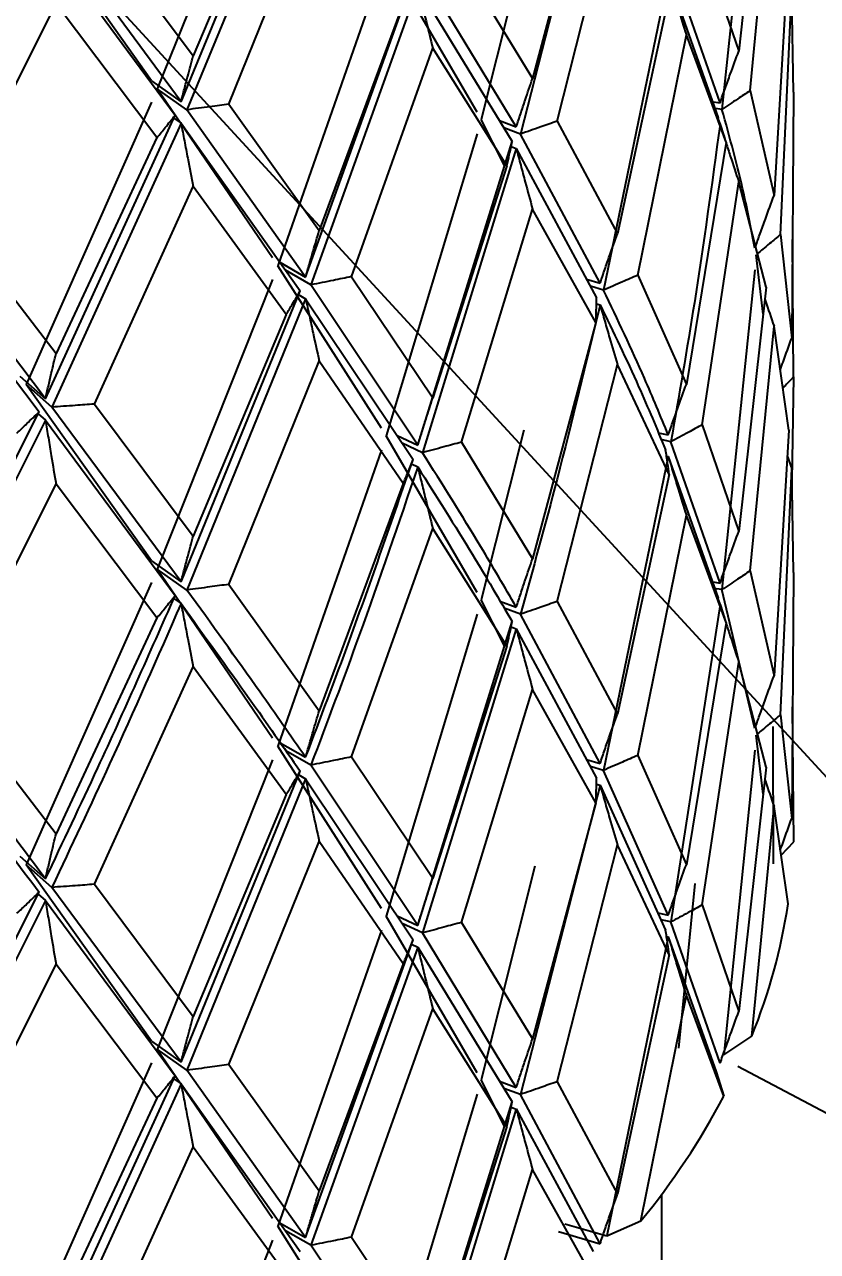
# Model space of a CAD drawing. Extents: x -0.6 to 13.4, y -11.2 to 0.
# Drawn here: x 10.1264 to 10.1863, y -5.9804 to -5.8877 of the extents above; entities that cross this region are included whole.
import ezdxf
from ezdxf import colors
from ezdxf.entities.mleader import LeaderData, LeaderLine
from ezdxf.math import Vec2, Vec3

# ---------------------------------------------------------------- set-up
doc = ezdxf.new("R2010")
doc.units = 0
doc.header["$LTSCALE"] = 0.5
doc.header["$MEASUREMENT"] = 0
doc.layers.add('FAB DWG', color=221, linetype='CONTINUOUS')
doc.layers.add('Mounting', color=4, linetype='CONTINUOUS')
doc.styles.get("Standard").update_dxf_attribs({"font": 'arial.ttf'})

msp = doc.modelspace()

# ---------------------------------------------------------------- linework, layer by layer
at = {"layer": 'Mounting', "linetype": 'Continuous', "lineweight": 25, "transparency": 16777216}
for p, q in [((10.18158463392781, -5.869959140877867), (10.17909688673885, -5.894121331060759)), ((10.18243447530911, -5.871259355268492), (10.18036354309417, -5.889721609478883)), ((10.16988253738697, -5.872600616720504), (10.16385751200022, -5.895984404269399)), ((10.16955749561849, -5.873948539035965), (10.1647748100681, -5.891784276805836)), ((10.14372765956705, -5.87437076775835), (10.13641231150031, -5.892569881033339)), ((10.18121870585284, -5.892705402414848), (10.18302946664741, -5.874211191504884)), ((10.14618680817838, -5.875838126242741), (10.13865128600614, -5.894150506439743)), ((10.13820883603177, -5.893541636472335), (10.14536303213345, -5.876293670056597)), ((10.14181012611469, -5.893724515105362), (10.14865823498091, -5.876853953938422)), ((10.16663367175879, -5.895016115228799), (10.17118599818404, -5.877103638719731)), ((10.14423383551306, -5.878048726247769), (10.13912945092399, -5.890077644741012)), ((10.16495084622657, -5.878736417511547), (10.16088196941456, -5.894880672342225)), ((10.13598287016589, -5.891954973322598), (10.12858059067791, -5.881518428587682)), ((10.16058144011629, -5.89433250076398), (10.1536998556836, -5.882498024115861)), ((10.17760539564303, -5.8816608756335), (10.18036353048294, -5.889721567725417)), ((10.18413749051717, -5.882069545185345), (10.1830294782707, -5.900628074270628)), ((10.13820873110355, -5.893541685511906), (10.13058373148799, -5.883200967748962)), ((10.13379297772964, -5.882928393630806), (10.13912947706542, -5.890077675429296)), ((10.15939556831191, -5.882979758574592), (10.16477481551652, -5.891784286117442)), ((10.17895055137605, -5.893622887450832), (10.17523876709031, -5.882941210095552)), ((10.12964040104391, -5.883571304053973), (10.13776461266362, -5.894564904717399)), ((10.15335221366483, -5.883563710190614), (10.14551336976389, -5.905940278988766)), ((10.14762384143397, -5.906793678006409), (10.15574117621867, -5.884287128192966)), ((10.16354794652426, -5.895444330178137), (10.15645905882511, -5.883775482524086)), ((10.17503556634996, -5.884065407881323), (10.17014030783947, -5.907779741956944)), ((10.17503556634996, -5.884065407881323), (10.17880159541325, -5.894757369433094)), ((10.1561011803384, -5.884848462320193), (10.14802626368186, -5.907376941690686)), ((10.15610118033854, -5.884848462320093), (10.16323612931704, -5.896536643002875)), ((10.18352627397078, -5.903570983146309), (10.18436977081204, -5.884996410190595)), ((10.18450275725696, -5.892817317086241), (10.18436976990638, -5.884996396067521)), ((10.12073827112795, -5.902124348547105), (10.12875593601738, -5.886155551219517)), ((10.13638632846971, -5.896259496304566), (10.1287559358403, -5.886155550973143)), ((10.15500343532861, -5.886110077815133), (10.14865824944165, -5.90327079440975)), ((10.17510427215352, -5.885421341715102), (10.17118590956811, -5.903520282884216)), ((10.172725870826, -5.906649365010267), (10.17640123468759, -5.888487944637447)), ((10.17941234598329, -5.896596140008214), (10.17640122359579, -5.888487917617724)), ((10.15109059369225, -5.906762939118067), (10.15723809638743, -5.889499518564421)), ((10.16283251115907, -5.898394258619788), (10.15723812715176, -5.889499565761909)), ((10.13598137651775, -5.891954123325931), (10.13820878316103, -5.893541629254543)), ((10.1386512525505, -5.894150475498094), (10.13641079454128, -5.892568966712716)), ((10.14512269331904, -5.905350178591021), (10.13641242109919, -5.892569893621797)), ((10.18121869931451, -5.892705379130561), (10.18302947924992, -5.900628079523543)), ((10.13598268767215, -5.893588423788074), (10.12649648079942, -5.914914048009805)), ((10.1782690400189, -5.893517494298521), (10.17895052375047, -5.893622882768071)), ((10.1845027576128, -5.892817305372574), (10.18436977695798, -5.911413329327488)), ((10.12795920913354, -5.915984198782695), (10.13776467960143, -5.894564853573755)), ((10.1476238412299, -5.906793678124188), (10.13865119079085, -5.894150531080442)), ((10.14181015988397, -5.893724561323182), (10.14865825651536, -5.903270804480968)), ((10.17909692909008, -5.894121332894144), (10.17845723968308, -5.894024270355601)), ((10.13820879584796, -5.895174965967129), (10.12843690052726, -5.916620850515898)), ((10.13766335395302, -5.894786192167246), (10.13820877426416, -5.895174921386044)), ((10.13820879584813, -5.895174965967058), (10.14721952035143, -5.907842549723441)), ((10.16266579516287, -5.898372599831546), (10.16088195271182, -5.894880673281023)), ((10.16227901000072, -5.894968729407722), (10.16354799691273, -5.895444348897641)), ((10.1666336618312, -5.895016097514528), (10.17118588744698, -5.903520239023877)), ((10.1789125567572, -5.895250328821518), (10.17895056770433, -5.895256207047552)), ((10.17895053826079, -5.895256219314561), (10.17917696356557, -5.895962312237643)), ((10.13638632432135, -5.896259439947684), (10.12875595316866, -5.912572393608443)), ((10.16058147040847, -5.89596570857357), (10.15369982120971, -5.918787843478825)), ((10.16385751222205, -5.895984404323684), (10.16261844352321, -5.895524775477938)), ((10.16988253344415, -5.907256784885917), (10.1638575484498, -5.895984471174032)), ((10.15610117729514, -5.919504629686159), (10.16323608910059, -5.896536778042574)), ((10.16354794780425, -5.897077562220645), (10.15645912425923, -5.920064937039172)), ((10.16315337028652, -5.896929673468094), (10.16354794765695, -5.897077562060943)), ((10.16354794780425, -5.897077562220645), (10.16962234187442, -5.908366447813606)), ((10.17941235523134, -5.896596167281487), (10.17640126131478, -5.914904829723469)), ((10.16283251525677, -5.898394265348969), (10.15723797354828, -5.91591614990196)), ((10.13165547486372, -5.916387971458221), (10.1391294784621, -5.899950836977197)), ((10.14615553404003, -5.909611139860573), (10.13912951645288, -5.899950888345401)), ((10.17760541983668, -5.917950919169172), (10.18036355946231, -5.89959482293601)), ((10.18243449397436, -5.907549420566923), (10.18036355498359, -5.899594808486313)), ((10.15939542960885, -5.9192695188557), (10.16477476550037, -5.901657360226508)), ((10.16955736681889, -5.910238325351841), (10.16477474864334, -5.901657331511416)), ((10.12795920889148, -5.915984198873417), (10.11749494359229, -5.902162000671652)), ((10.12073831018395, -5.902124399182526), (10.1287559615585, -5.912572404617677)), ((10.11698736697525, -5.903128809899826), (10.1274800551043, -5.916979478542672)), ((10.18352627642737, -5.903570998755939), (10.18436977914764, -5.911413363966716)), ((10.18450276033764, -5.914337145144643), (10.18442854021869, -5.903959112474013)), ((10.14567222836084, -5.905667313883171), (10.1476238837496, -5.906793702479547)), ((10.18220597375337, -5.909586669529205), (10.18167251886999, -5.905107366913811)), ((10.15335225700056, -5.91822005576195), (10.14551334802307, -5.905940277595562)), ((10.1480262638599, -5.907376941769229), (10.14610833015013, -5.906280400648839)), ((10.18158461842333, -5.906249373163092), (10.17909690491841, -5.930411669485196)), ((10.14512273264749, -5.906983390623807), (10.13641237844168, -5.928859708305936)), ((10.1561011768094, -5.919504630032364), (10.14802631186176, -5.907377013728976)), ((10.15109058059581, -5.906762920007139), (10.15723794288404, -5.915916102839631)), ((10.16886409446515, -5.906957291911723), (10.16988250804435, -5.907256776986586)), ((10.17014034576776, -5.907779748660118), (10.169152087629, -5.907492509390323)), ((10.17272585871009, -5.906649340594399), (10.17640126355803, -5.914904835171868)), ((10.18243449122352, -5.907549408707965), (10.18036358985616, -5.926011744289411)), ((10.13820879348685, -5.929831133005266), (10.14721946899557, -5.907842679208329)), ((10.14762384234487, -5.908426910311974), (10.13865126937016, -5.930439994331437)), ((10.147103194249, -5.90812642063149), (10.14762384222068, -5.908426910135816)), ((10.14762384234487, -5.908426910311974), (10.15574112125283, -5.920576668518905)), ((10.16960989197226, -5.908809926210111), (10.16988254858906, -5.908890106391794)), ((10.14615553928169, -5.909611147156284), (10.13912932676836, -5.926367451661463)), ((10.16955738230138, -5.910238354125269), (10.16477480596772, -5.928074249382519)), ((10.18121873774247, -5.928995500548211), (10.18302948922992, -5.910501293468926)), ((10.18413750196882, -5.918359644285417), (10.18302949572251, -5.91050132807824)), ((10.14180998644915, -5.930014302669875), (10.14865819157923, -5.913143871616981)), ((10.1550032602935, -5.922399845700255), (10.14865816969369, -5.91314384055174)), ((10.16663369980584, -5.931306144821349), (10.17118593827918, -5.91339349907588)), ((10.17510431108273, -5.921711410507243), (10.17118593042311, -5.91339348387794)), ((10.12603016593106, -5.914269808634415), (10.12795924168412, -5.915984227797253)), ((10.12843690065375, -5.916620850612915), (10.12649389205279, -5.914911738166339)), ((10.13598274118731, -5.928244775234418), (10.12649645497071, -5.914914043731031)), ((10.18450276086679, -5.914337163611478), (10.18436977943618, -5.922157805352242)), ((10.13820879288701, -5.929831133285617), (10.1284369583318, -5.916620928983249)), ((10.13165545917082, -5.916387950600935), (10.1391292889012, -5.92636740044199)), ((10.1169873653993, -5.937784976699206), (10.12747999485352, -5.916979601257452)), ((10.12795920979271, -5.917617431183501), (10.11749503188248, -5.938451474045024)), ((10.12740618913388, -5.917125947386765), (10.12795920969705, -5.917617430994)), ((10.12795920979271, -5.917617431183501), (10.13776460949917, -5.930854386313015)), ((10.1641102694558, -5.918361567650436), (10.16088194999666, -5.931170729111443)), ((10.17427933477718, -5.91855477627216), (10.17503551140811, -5.918722303627248)), ((10.17760542618967, -5.917950935313186), (10.18036360068488, -5.926011779718351)), ((10.18413749936178, -5.918359617176151), (10.18302946266786, -5.936917970128292)), ((10.16058146841183, -5.930622538601725), (10.15369975344687, -5.91878784308868)), ((10.15453624613684, -5.918773238885052), (10.15610115474546, -5.919504619253871)), ((10.15645915610691, -5.920064947974993), (10.15492471637319, -5.919354692287826)), ((10.15939541244489, -5.919269492663702), (10.16477480937696, -5.928074255173797)), ((10.17523873393247, -5.919231331173663), (10.17449887789631, -5.919069724463512)), ((10.17895056006492, -5.929913267805716), (10.17523871343511, -5.919231288037579)), ((10.1533523674737, -5.919853226528502), (10.14551334448896, -5.942230333046908)), ((10.17503555169485, -5.920355638337043), (10.17014032320053, -5.944070082415976)), ((10.17490372333435, -5.92032643120659), (10.17503555224341, -5.920355637277041)), ((10.17503555169485, -5.920355638337043), (10.17880161698002, -5.931047700561734)), ((10.18402132968755, -5.920305326942511), (10.18436977214706, -5.921286453645337)), ((10.15562252346831, -5.920914242193476), (10.15610119010901, -5.92113795326371)), ((10.18352624933699, -5.93986080254065), (10.18436977324741, -5.921286429116108)), ((10.18450276227803, -5.929107120443163), (10.18436977357001, -5.921286434281669)), ((10.17510430534544, -5.921711398133411), (10.17118599159257, -5.939810425506991)), ((10.1207381095973, -5.938414117840935), (10.12875588454041, -5.922445463142694)), ((10.13638611070058, -5.932549184256786), (10.12875585858286, -5.922445429175283)), ((10.15500328133375, -5.92239987668917), (10.14865824411812, -5.9395607664148)), ((10.17272592991948, -5.942939468662701), (10.17640128642078, -5.924778051109513)), ((10.17941239581721, -5.932886269538173), (10.17640130129438, -5.9247780870149)), ((10.15109063069178, -5.943052972656375), (10.15723801334747, -5.925789370249475)), ((10.16283257274857, -5.934684339990042), (10.1572380024574, -5.925789353914396)), ((10.13598171941462, -5.928243864119111), (10.13820877512323, -5.929831120091151)), ((10.13865129374534, -5.930440008677763), (10.1364113825516, -5.928858885729611)), ((10.14512273005525, -5.941640220373614), (10.1364122945929, -5.928859698718966)), ((10.18121874286841, -5.928995519358082), (10.18302945589029, -5.936917932974708)), ((10.18450276132661, -5.929107153830387), (10.18436977206107, -5.947703230151774)), ((10.13598287761029, -5.929877960977791), (10.12649645077207, -5.951204098713291)), ((10.14180996498729, -5.930014274134834), (10.14865824854435, -5.939560772681375)), ((10.17826919666133, -5.929807898086878), (10.17895055834528, -5.929913267633154)), ((10.17909699949614, -5.930411684787288), (10.17845738021084, -5.930314632948793)), ((10.18158463284175, -5.940905632623114), (10.17909690628694, -5.930411670384004)), ((10.13766480101795, -5.931076739076644), (10.13820880376007, -5.931464457983282)), ((10.16266582061768, -5.934662635679473), (10.1608819893989, -5.931170726770191)), ((10.16231464338141, -5.931272224613338), (10.16354789844793, -5.931734451639798)), ((10.16663370977757, -5.931306161955646), (10.17118601058712, -5.939810462745015)), ((10.17895055947506, -5.931546503194042), (10.17523869106776, -5.955520837417211)), ((10.17891267912167, -5.931540647822644), (10.17895065128938, -5.93154652004911)), ((10.1789505594751, -5.93154650319363), (10.17917649990657, -5.9322510563008)), ((10.13638613637904, -5.932549218079686), (10.12875594685465, -5.948862364907541)), ((10.16058140077514, -5.932255945368553), (10.1536997814256, -5.955077952251543)), ((10.16385750296884, -5.932274587481885), (10.16264138993915, -5.931823474070882)), ((10.16988254156108, -5.943547166260231), (10.16385747852996, -5.932274541619933)), ((10.15610118388909, -5.955795012413986), (10.16323612541349, -5.932826754076714)), ((10.16354793463901, -5.933367790988768), (10.15645913613039, -5.956355279150117)), ((10.16315334330382, -5.93321989600831), (10.16354793513182, -5.933367789991948)), ((10.16354793463901, -5.933367790988768), (10.16962236317688, -5.944656781542719)), ((10.17941238657755, -5.932886241710278), (10.17640122557107, -5.95119472246644)), ((10.16283256427556, -5.934684326754194), (10.15723808725035, -5.952206304397578)), ((10.13165551919867, -5.952678009930295), (10.13912937591626, -5.936240677404541)), ((10.14615561282342, -5.945901229745914), (10.13912936246815, -5.936240659593096)), ((10.17760535613154, -5.954240733204827), (10.18036357150598, -5.93588484273981)), ((10.18243445515819, -5.94383922187383), (10.18036357310142, -5.935884848021729)), ((10.1593955133235, -5.955559631170928), (10.16477484412324, -5.937947474606034)), ((10.16955745024768, -5.946528462965574), (10.16477486672778, -5.937947512784859)), ((10.12073808477551, -5.938414086498298), (10.12875595210443, -5.948862371761081)), ((10.18352624716356, -5.939860786134162), (10.184369771794, -5.947703225749052)), ((10.18451517828235, -5.949477306076844), (10.18443009508235, -5.939268177118876)), ((10.18293894886548, -5.940762177572097), (10.18296326194684, -5.951121296366864)), ((10.18220597475026, -5.945876261800194), (10.18167253858726, -5.941396944195546)), ((10.153352340822, -5.95451017880788), (10.14551339577615, -5.942230336206904)), ((10.14570837808792, -5.94197831727594), (10.14762380073115, -5.943083794212853)), ((10.14802625604541, -5.943667123892098), (10.14613416196111, -5.942585356166205)), ((10.18158459931814, -5.942538748759901), (10.17924064324629, -5.965566273165379)), ((10.1451226422423, -5.943273617710801), (10.13641232921337, -5.965149811679126)), ((10.15610118399961, -5.955795012335216), (10.14802622873312, -5.943667074890897)), ((10.15109064384643, -5.943052991193511), (10.15723811358056, -5.952206344385033)), ((10.16886415235481, -5.943247688530121), (10.16988253995592, -5.943547165885988)), ((10.17272593941816, -5.942939488359698), (10.17640121004472, -5.951194683959883)), ((10.13820879869978, -5.966121516449306), (10.14721952378925, -5.944132660769029)), ((10.14710315654459, -5.944416631539781), (10.14762383166038, -5.944717136666426)), ((10.17014041078681, -5.944070108768216), (10.16915211973652, -5.943782860033352)), ((10.17503556533293, -5.95501189949897), (10.17014032464203, -5.944070083485244)), ((10.18243446251357, -5.943839255649507), (10.18036356563915, -5.962301643347629)), ((10.14762383124489, -5.944717137608166), (10.13865127723263, -5.966730337639447)), ((10.14762383124489, -5.944717137608151), (10.15574114136, -5.956867004759943)), ((10.16988254099802, -5.945180401578611), (10.16385745210508, -5.968564088039813)), ((10.16960990579064, -5.945100230368809), (10.16988262569107, -5.945180429140692)), ((10.16988254099819, -5.945180401578412), (10.17482986626818, -5.956135511481733)), ((10.146155601985, -5.945901215338623), (10.13912946717873, -5.962657621571651)), ((10.16955743477921, -5.946528433638875), (10.16477475164533, -5.964364136662041)), ((10.1813508800316, -5.96414443056257), (10.18302945379266, -5.946791117461089)), ((10.18408951267232, -5.954164988766948), (10.18302944552987, -5.946791036686335)), ((10.14181009112625, -5.966304426413032), (10.14865829365559, -5.949433996957794)), ((10.15500337367089, -5.958689995252328), (10.14865832300315, -5.949434038288061)), ((10.16663359981357, -5.967595948927055), (10.17118595940478, -5.949683520891739)), ((10.17510423012577, -5.958001204548665), (10.17118596220334, -5.949683526440197)), ((10.18356093838268, -5.950488163661589), (10.18451517850575, -5.949477309678926)), ((10.12603233984647, -5.95056188037465), (10.12795917774034, -5.952274310615778)), ((10.12843689461951, -5.952911031895709), (10.12649597976547, -5.951203761245722)), ((10.13598284469815, -5.964534909644001), (10.12649651170271, -5.951204108680471)), ((10.16495090840051, -5.951316135201381), (10.16088199125427, -5.967460565909604)), ((10.13820879883627, -5.966121516385527), (10.12843686562746, -5.952910979479057)), ((10.13165553496133, -5.952678030221591), (10.13912949969385, -5.962657665128674)), ((10.17705569031803, -5.952610488207227), (10.1758155529826, -5.96505650313064)), ((10.11698736900338, -5.974075360678086), (10.12748006573325, -5.95326959044155)), ((10.1279592012431, -5.953907657287729), (10.11749503539262, -5.974741818042901)), ((10.1274061539212, -5.95341614877816), (10.12795920156313, -5.953907656390626)), ((10.1279592012431, -5.953907657287729), (10.13776462753225, -5.967144724867651)), ((10.17760535051089, -5.954240716325543), (10.18036356431841, -5.962301638848601)), ((10.16058139416131, -5.966912389922996), (10.15369982866339, -5.95507795261814)), ((10.15453632651996, -5.955063656108564), (10.15610118257909, -5.95579501177744)), ((10.15645921289733, -5.956355315472095), (10.15492475645749, -5.955645052171022)), ((10.15939552677982, -5.955559652260391), (10.16477472804876, -5.964364095782273)), ((10.17424316374492, -5.954836346726623), (10.17503558076199, -5.955011902966262)), ((10.17523868507716, -5.955520881204478), (10.17447718254748, -5.955354546271124)), ((10.17895056145596, -5.966203080759527), (10.17523873261059, -5.955520867678544)), ((10.15335226497866, -5.956143526121991), (10.14551339819114, -5.978520175605368)), ((10.16354794690072, -5.968024053721805), (10.15645913758189, -5.956355280394874)), ((10.17503553363628, -5.956645011679484), (10.17039569153933, -5.97924889606773)), ((10.174903748643, -5.956615977141084), (10.17503551460443, -5.95664516926665)), ((10.1750355336363, -5.956645011679441), (10.17865008892119, -5.96683828889752)), ((10.14762384153019, -5.979373401749797), (10.15574114176401, -5.956867006751253)), ((10.15610118348798, -5.95742824758841), (10.14802619940561, -5.979956617928806)), ((10.15561985400367, -5.957203294699738), (10.15610125735826, -5.957428284769009)), ((10.15610118348822, -5.957428247588226), (10.16323612995667, -5.96911627297446)), ((10.17510424546651, -5.958001239701105), (10.17118594911389, -5.976100320519421)), ((10.12073823066194, -5.974704255277672), (10.12875600560902, -5.958735602019573)), ((10.13638624907146, -5.968839349080014), (10.12875604041697, -5.958735647241539)), ((10.15500335264967, -5.95868996371216), (10.14865817359117, -5.975850646120904)), ((10.17297202130088, -5.978111342484254), (10.17640120523937, -5.961067868027527)), ((10.17924581903766, -5.968678598354884), (10.17640118631064, -5.961067785603333)), ((10.15109049878249, -5.979342762694827), (10.15723804263172, -5.962079395123226)), ((10.16283245318901, -5.970974121868053), (10.15723804651105, -5.962079401076764)), ((10.13598001819442, -5.964533031291992), (10.13820879766246, -5.966121515670366)), ((10.17924064297473, -5.96556627624247), (10.18135087987336, -5.964144434168603)), ((10.1386513398251, -5.966730382415008), (10.13640949732807, -5.965147896318825)), ((10.14512263365556, -5.977930061343159), (10.13641238766475, -5.965149818456879)), ((10.13598275103944, -5.966168246676048), (10.12649651457178, -5.987493948399475)), ((10.14762384159431, -5.979373401712778), (10.13865127863068, -5.966730339057065)), ((10.14181010795207, -5.966304449339418), (10.14865814295567, -5.975850601951393)), ((10.17865008928956, -5.96683829040596), (10.17924581924805, -5.968678598289884)), ((10.12795920915188, -5.988563922533032), (10.13776462763677, -5.967144726889813)), ((10.13820879839841, -5.967754751581111), (10.12843683467908, -5.989200518860613)), ((10.13766333453228, -5.967365994021421), (10.13820885821744, -5.967754796871361)), ((10.13820879839871, -5.967754751580969), (10.1472195346677, -5.980422180602275)), ((10.16266575388667, -5.970952497122724), (10.16088191142262, -5.967460570489251)), ((10.16227906897107, -5.967548475213775), (10.16354796075113, -5.968024058965185)), ((10.16663359099135, -5.967595931171672), (10.17118594679718, -5.976100315799741)), ((10.16058152688676, -5.968545478204433), (10.15404525436077, -5.990301444321588)), ((10.16385745902544, -5.968564131883483), (10.16261852669444, -5.968104553735998)), ((10.16988254403707, -5.979836979448621), (10.16385749632562, -5.968564123503597)), ((10.13638622341621, -5.968839314708433), (10.12875586320551, -5.985152235261268)), ((10.15610118036673, -5.992084830933265), (10.16323614042322, -5.969116338436308)), ((10.16354791841631, -5.969657162251707), (10.15681497365834, -5.991571168796582)), ((10.16315336723544, -5.969509445303416), (10.16354790131929, -5.969657317647275)), ((10.16354791841636, -5.969657162251664), (10.16935980929554, -5.980422251500784)), ((10.16283247584465, -5.970974159325365), (10.15723802836651, -5.988496193261327)), ((10.13165536113748, -5.988967782379049), (10.1391294120793, -5.972530706248349)), ((10.1461554598866, -5.982190995094172), (10.13912941686988, -5.972530712727817)), ((10.15974479842293, -5.990767620770242), (10.16477472074573, -5.974237279115414)), ((10.16927956618966, -5.982293830608327), (10.16477469197834, -5.974237193797961)), ((10.17453765459474, -6.048569932852786), (10.17453765459474, -5.97610117269339)), ((10.15335230506595, -5.990800106878595), (10.14551329427979, -5.978520169039072)), ((10.14567232915353, -5.978247095742717), (10.14762385326074, -5.979373408504031)), ((10.14802621893446, -5.97995666337691), (10.14610846856345, -5.978860227106651)), ((10.16673092118688, -5.978910187474455), (10.16988254083076, -5.979836984774877)), ((10.16722908889335, -5.978339271279125), (10.1703957054621, -5.979248882195819)), ((10.17039569098404, -5.979248899094671), (10.17297202076796, -5.978111346048379)), ((10.14512280597349, -5.979563168128649), (10.13684024621695, -6.000420217895169)), ((10.1510904871443, -5.979342743698311), (10.1572380251551, -5.988496188206298)), ((10.15610118745235, -5.992084825883239), (10.14802624437118, -5.979956658802664))]:
    msp.add_line(p, q, dxfattribs=at)
at = {"layer": 'Mounting', "linetype": 'Continuous', "lineweight": 25, "transparency": 16777216, "flags": 128}
msp.add_lwpolyline([(10.21257111219866, -6.110635661130331), (10.23537335371971, -6.085882873366785), (10.24656629579765, -6.056186950145047), (10.24280982479941, -6.02587394148243), (10.2244082676647, -5.997399627062393), (10.19285240911425, -5.973070826495942), (10.18028889336529, -5.966457678154711)], dxfattribs=at)
at = {"layer": 'Mounting', "linetype": 'Continuous', "lineweight": 25, "transparency": 16777216}
for centre, radius, start, end in [((10.14063341202116, -5.947604945637323), 0.0439484567116401, 337.8929478836308, 351.4155644099604), ((10.12840247084519, -5.941665018697535), 0.05757412206647672, 320.7257428812784, 332.0178444690667)]:
    msp.add_arc(centre, radius, start, end, dxfattribs=at)
for points, knots in [([(10.17503556634996, -5.884065407881323), (10.17515938574618, -5.884473451622398), (10.17540702454042, -5.885289539110417), (10.17586055533583, -5.886763745258918), (10.1761948700594, -5.887829741255629), (10.17640125606749, -5.888487823723651)], [0, 0, 0, 0, 0.2767561491582412, 0.5535123022841604, 1, 1, 1, 1]), ([(10.15610118033847, -5.884848462319994), (10.15620425090458, -5.885277246169508), (10.15641039203823, -5.886134813874421), (10.15678792937027, -5.887685009625827), (10.15706622794048, -5.888807026175982), (10.15723803497211, -5.889499700711823)], [0, 0, 0, 0, 0.276752273694797, 0.5535045511952519, 1, 1, 1, 1]), ([(10.17895055147592, -5.893622887788183), (10.17907865715023, -5.893262085750379), (10.17933486850066, -5.892540481669641), (10.17980411433491, -5.891239275140265), (10.18015001946075, -5.890300794289516), (10.18036356625194, -5.889721416999919)], [0, 0, 0, 0, 0.2767477430806157, 0.5534954901098155, 1, 1, 1, 1]), ([(10.13820878356731, -5.893541757638403), (10.13829224611644, -5.893220629294234), (10.13845917121586, -5.892578372601349), (10.13876489929373, -5.891422445214602), (10.13899026772471, -5.890591043775302), (10.13912940463341, -5.890077757040146)], [0, 0, 0, 0, 0.2767379150879544, 0.5534758340930612, 1, 1, 1, 1]), ([(10.16354794660285, -5.895444330314859), (10.16365917850686, -5.895105408241648), (10.16388164231645, -5.894427564090421), (10.16428906637397, -5.893206542583627), (10.16458939470176, -5.892327179898061), (10.16477479916571, -5.891784314799324)], [0, 0, 0, 0, 0.2767567877681198, 0.5535135794695034, 1, 1, 1, 1]), ([(10.18121871050955, -5.892705272663093), (10.18090317652384, -5.892917527482197), (10.18039337459227, -5.89326046333592), (10.17968532107919, -5.893732101187965), (10.17929304059125, -5.89399159483466), (10.17909689951844, -5.89412134220629)], [0, 0, 0, 0, 0.4481561561068993, 0.7240769120707333, 1, 1, 1, 1]), ([(10.1363862261426, -5.89625959131692), (10.13659385788782, -5.896006896304741), (10.13692932075449, -5.895598626398353), (10.13738786159725, -5.895033484219354), (10.13763904313171, -5.894721118236461), (10.13776463442969, -5.894564934584977)], [0, 0, 0, 0, 0.4481630807127061, 0.7240803743197151, 0.9999999999999999, 0.9999999999999999, 0.9999999999999999, 0.9999999999999999]), ([(10.14180996386328, -5.893724737203001), (10.14133852489383, -5.893789414689891), (10.14057683853419, -5.893893911693169), (10.13952369755951, -5.89403527360254), (10.13894207627622, -5.894112128809411), (10.13865126440561, -5.894150556575241)], [0, 0, 0, 0, 0.448163080712111, 0.7240803743196267, 1, 1, 1, 1]), ([(10.18158461599012, -5.904616038581523), (10.18131969028447, -5.903241694701762), (10.1806490070052, -5.899762419416192), (10.17968195430828, -5.896247702645681), (10.17909689580451, -5.894121329448524)], [0, 0, 0, 0, 0.3950086632827782, 1, 1, 1, 1]), ([(10.13820879584804, -5.895174965966945), (10.13829226074677, -5.895615065133072), (10.13845919054538, -5.896495263471408), (10.13876491424881, -5.898086906113136), (10.13899027598741, -5.899239474901023), (10.13912940257843, -5.899951010796002)], [0, 0, 0, 0, 0.2767522736947964, 0.5535045511952523, 1, 1, 1, 1]), ([(10.16663368803559, -5.895016047437196), (10.16621995325367, -5.89516163926983), (10.16555148536713, -5.895396870797143), (10.16462555508771, -5.89571914921487), (10.16411352766363, -5.895895983614025), (10.1638575128695, -5.89598440118732)], [0, 0, 0, 0, 0.4481514002251124, 0.7240745338561206, 0.9999999999999999, 0.9999999999999999, 0.9999999999999999, 0.9999999999999999]), ([(10.17895053826074, -5.895256219315073), (10.17833327884021, -5.89975824659011), (10.17723400577908, -5.907775876033085), (10.17584693617613, -5.915739436734228), (10.17523872835885, -5.919231330624356)], [0, 0, 0, 0, 0.5615160075763093, 0.9999999999999999, 0.9999999999999999, 0.9999999999999999, 0.9999999999999999]), ([(10.17941236075347, -5.896596020331344), (10.17932298279125, -5.896321149696334), (10.17917857701336, -5.895877047963893), (10.17897397891259, -5.895264279682024), (10.17885906166912, -5.894926355159754), (10.17880160280457, -5.89475739218463)], [0, 0, 0, 0, 0.4481579668241302, 0.724077817450093, 1, 1, 1, 1]), ([(10.16283252112562, -5.898394243944267), (10.16289469322523, -5.898116885127152), (10.16299514426662, -5.897668758359657), (10.1631286597205, -5.897049479525165), (10.16320030542927, -5.896707587974873), (10.16323612843506, -5.896536641477169)], [0, 0, 0, 0, 0.4481508116982443, 0.7240742395863183, 1, 1, 1, 1]), ([(10.16354794780425, -5.897077562220645), (10.1636591794458, -5.897499864252595), (10.1638816427305, -5.898344468322563), (10.16428906657846, -5.899870900327358), (10.1645893941251, -5.900975393980403), (10.16477479847345, -5.901657242609602)], [0, 0, 0, 0, 0.2767561491701981, 0.5535123023080449, 1, 1, 1, 1]), ([(10.17940172653844, -5.896660794010486), (10.17950933857254, -5.896993293899826), (10.17982597688381, -5.897971643620181), (10.18014978902691, -5.898949336555702), (10.18036355105245, -5.899594752815375)], [0, 0, 0, 0, 0.3398579081092872, 1, 1, 1, 1]), ([(10.1816344112265, -5.904476250415627), (10.18174885892995, -5.904154223082841), (10.18199431775069, -5.903463563096054), (10.18245743890918, -5.902180204234043), (10.1828111228387, -5.901220550107482), (10.18302947289222, -5.900628098733776)], [0, 0, 0, 0, 0.2505233593838079, 0.5373036461860541, 1, 1, 1, 1]), ([(10.14762384133194, -5.906793678271868), (10.1477176240836, -5.906467192470458), (10.14790518958829, -5.905814220863022), (10.14824870028828, -5.904638751361944), (10.14850191556168, -5.903792966854837), (10.14865823528807, -5.903270830883542)], [0, 0, 0, 0, 0.2767567877841209, 0.5535135795019169, 1, 1, 1, 1]), ([(10.16988253361936, -5.907256785239937), (10.17000070313971, -5.906910922354896), (10.17023704218211, -5.906219196579897), (10.1706698922917, -5.904972711554777), (10.17098896826575, -5.904074568726074), (10.17118595190463, -5.903520094378166)], [0, 0, 0, 0, 0.2767477430805851, 0.5534954901097112, 1, 1, 1, 1]), ([(10.18352624335392, -5.903571078599541), (10.18325087153767, -5.903801202059284), (10.18280595988696, -5.904173007023687), (10.1822217820491, -5.904656259720142), (10.1819133543939, -5.904909533372773), (10.18177647690986, -5.905021933994959)], [0, 0, 0, 0, 0.4746275095251221, 0.7668443038016484, 1, 1, 1, 1]), ([(10.15109061548993, -5.906762873636083), (10.15063347349906, -5.906855637731979), (10.14989487294177, -5.907005515919266), (10.1488730782862, -5.907209644555877), (10.14830853676634, -5.907321173848132), (10.14802626481334, -5.907376938729968)], [0, 0, 0, 0, 0.4481514002253253, 0.7240745338567407, 1, 1, 1, 1]), ([(10.17272589078495, -5.906649236751704), (10.17234078932881, -5.906818990741968), (10.1717185886307, -5.907093258859035), (10.17085610508127, -5.907469627298624), (10.17037891694487, -5.907676378627443), (10.17014032186843, -5.907779754728693)], [0, 0, 0, 0, 0.4481561561065514, 0.7240769120706627, 1, 1, 1, 1]), ([(10.14615554637506, -5.909611126537882), (10.14631627596565, -5.909347289027309), (10.14657596567957, -5.908921008543473), (10.1469296533913, -5.908331283649744), (10.14712289699766, -5.908005460392289), (10.14721951920924, -5.907842548074953)], [0, 0, 0, 0, 0.4481508116987606, 0.7240742395865614, 1, 1, 1, 1]), ([(10.14762384234487, -5.908426910311974), (10.14771762487526, -5.908861648586381), (10.14790518993738, -5.909731125141462), (10.14824870046073, -5.911303109128454), (10.14850191507551, -5.912441180872563), (10.14865823470446, -5.913143758616229)], [0, 0, 0, 0, 0.2767561491703037, 0.5535123023082797, 1, 1, 1, 1]), ([(10.16955740504677, -5.910238208889865), (10.16956900040199, -5.909958619930492), (10.16958773473257, -5.9095068949173), (10.16960835305767, -5.908882966347946), (10.16961768197399, -5.908538636795114), (10.16962234645187, -5.908366471291174)], [0, 0, 0, 0, 0.4481579668239512, 0.7240778174499705, 1, 1, 1, 1]), ([(10.17503555111368, -5.918722303572608), (10.17444957697825, -5.917296343764875), (10.17296613068986, -5.913686398109817), (10.17120548854389, -5.910006218268606), (10.17014031529853, -5.907779741347113)], [0, 0, 0, 0, 0.3950086632827928, 1, 1, 1, 1]), ([(10.18233131647222, -5.908469224065769), (10.18234651414006, -5.908514140296703), (10.18257588894873, -5.909192050352843), (10.18281044916787, -5.909869185897506), (10.18302946814985, -5.910501456527996)], [0, 0, 0, 0, 0.06625691788936455, 1, 1, 1, 1]), ([(10.1698825214291, -5.908890115225716), (10.16882536612891, -5.913290571827616), (10.16694268551798, -5.921127314756617), (10.16479793632625, -5.928876633903386), (10.16385749813792, -5.932274586301432)], [0, 0, 0, 0, 0.5615160075762894, 1, 1, 1, 1]), ([(10.16988252142922, -5.908890115225219), (10.17000068975564, -5.909305478330737), (10.17023702641016, -5.91013620454774), (10.17066987563069, -5.911637275994906), (10.17098895254706, -5.912723090152383), (10.17118593788405, -5.913393428421116)], [0, 0, 0, 0, 0.2767459129382127, 0.5534918298429522, 1, 1, 1, 1]), ([(10.16988252142933, -5.908890115225461), (10.17088295389696, -5.910959919090672), (10.1726646172051, -5.914646018573649), (10.17416984495223, -5.918260967913952), (10.1748298632243, -5.919846065333118)], [0, 0, 0, 0, 0.5615160075763062, 1, 1, 1, 1]), ([(10.18349810311567, -5.913824833775649), (10.18356861629424, -5.913626937259764), (10.18385537661671, -5.912822139208558), (10.18414862666457, -5.912019082928722), (10.18436976773718, -5.911413494870388)], [0, 0, 0, 0, 0.2458958686405682, 0.9999999999999999, 0.9999999999999999, 0.9999999999999999, 0.9999999999999999]), ([(10.1279592090125, -5.915984199034625), (10.12803144385558, -5.91566778392756), (10.12817591354275, -5.91503495370894), (10.12844049781934, -5.913896371494658), (10.12863553331587, -5.913077778060199), (10.12875593638256, -5.912572428205223)], [0, 0, 0, 0, 0.276756787767922, 0.5535135794693014, 0.9999999999999999, 0.9999999999999999, 0.9999999999999999, 0.9999999999999999]), ([(10.17503554818765, -5.918722296283065), (10.17515936399998, -5.918369114061548), (10.17540699562637, -5.917662749613513), (10.17586053073832, -5.91638944782548), (10.17619485525957, -5.915471535239263), (10.17640125360288, -5.914904853392557)], [0, 0, 0, 0, 0.2767463128874502, 0.5534926296911418, 1, 1, 1, 1]), ([(10.18450275953823, -5.91433722979221), (10.1842708562786, -5.914582795060525), (10.18400132051377, -5.914868209860288), (10.18372896133717, -5.915152728860832), (10.18369093462802, -5.91519245332104)], [0, 0, 0, 0, 0.8603802904328933, 1, 1, 1, 1]), ([(10.13165550122964, -5.91638790889786), (10.1311749313284, -5.916423791011695), (10.13039847848893, -5.916481765448125), (10.12932547678678, -5.916558822891702), (10.12873309434453, -5.916600172709209), (10.12843690187148, -5.91662084770536)], [0, 0, 0, 0, 0.4481514002253756, 0.7240745338568901, 1, 1, 1, 1]), ([(10.15610117705226, -5.919504630411751), (10.1562042458436, -5.919172187932048), (10.15641038342771, -5.918507302967896), (10.15678792018582, -5.917309976337421), (10.15706622185688, -5.91644807067793), (10.15723803321323, -5.915915967583359)], [0, 0, 0, 0, 0.2767477430805595, 0.5534954901095108, 1, 1, 1, 1]), ([(10.12580221611127, -5.918581735875136), (10.12605447853848, -5.918342950627149), (10.12646205723833, -5.917957146914759), (10.12702045935767, -5.917422749758529), (10.12732685518876, -5.917127234831113), (10.12748005375182, -5.916979476742867)], [0, 0, 0, 0, 0.4481508116985378, 0.724074239586784, 1, 1, 1, 1]), ([(10.12795920979271, -5.917617431183501), (10.12803144446532, -5.918062240128492), (10.12817591381162, -5.918951858024869), (10.12844049795214, -5.920560729279757), (10.12863553294137, -5.921725992025856), (10.128755935933, -5.922445355875439)], [0, 0, 0, 0, 0.2767561491702604, 0.5535123023081908, 1, 1, 1, 1]), ([(10.17760537834735, -5.917951010248416), (10.17725313103888, -5.918143065962028), (10.17668401349592, -5.918453365780394), (10.17589442240329, -5.918879701387439), (10.17545729631837, -5.919114105720894), (10.17523873235233, -5.919231308382876)], [0, 0, 0, 0, 0.4481577159255624, 0.724077692011367, 0.9999999999999999, 0.9999999999999999, 0.9999999999999999, 0.9999999999999999]), ([(10.15939546399775, -5.919269393893899), (10.15895762585275, -5.919389228035627), (10.15825021954423, -5.91958284165473), (10.15727100062823, -5.919847491679008), (10.15672976025472, -5.919992464723151), (10.1564591389244, -5.920064951551524)], [0, 0, 0, 0, 0.4481561561065067, 0.7240769120704563, 1, 1, 1, 1]), ([(10.1635479359353, -5.931734456267719), (10.16266652325162, -5.930219484182956), (10.1604351476753, -5.926384195933409), (10.15795786459054, -5.92244694183627), (10.15645912978567, -5.920064937217049)], [0, 0, 0, 0, 0.3950086632827781, 1, 1, 1, 1]), ([(10.1751042712709, -5.921711472359675), (10.17506516587544, -5.92143271466351), (10.17500198401034, -5.920982331002875), (10.17490948723444, -5.920360571441833), (10.17485640190726, -5.920017561130081), (10.17482985913151, -5.919846055249465)], [0, 0, 0, 0, 0.4481555186395723, 0.7240765933428928, 0.9999999999999999, 0.9999999999999999, 0.9999999999999999, 0.9999999999999999]), ([(10.17503555169485, -5.920355638337028), (10.17515936694534, -5.920763682191691), (10.17540699744809, -5.921579769906842), (10.17586052966691, -5.923054028232727), (10.17619485212897, -5.924120076253658), (10.1764012491203, -5.924778210627181)], [0, 0, 0, 0, 0.2767464391736097, 0.553492882302146, 1, 1, 1, 1]), ([(10.14762382281495, -5.943083809819129), (10.1487398801079, -5.940145211011682), (10.15156527964137, -5.932705883521933), (10.15416707089425, -5.92514869719146), (10.15574113206218, -5.920576664931573)], [0, 0, 0, 0, 0.3950086632828111, 1, 1, 1, 1]), ([(10.15610116641973, -5.921137959013095), (10.15465031799928, -5.925386279096472), (10.15206651201535, -5.932952083144912), (10.14925781906619, -5.94040092449103), (10.14802625216835, -5.943667122183413)], [0, 0, 0, 0, 0.5615160075762843, 1, 1, 1, 1]), ([(10.1550033203083, -5.922399735197715), (10.15511538220831, -5.922127647337405), (10.15529643786722, -5.921688041665647), (10.15554137149843, -5.9210802215852), (10.15567453885616, -5.920744535913897), (10.15574112281637, -5.920576692368982)], [0, 0, 0, 0, 0.4481579668236894, 0.7240778174498512, 1, 1, 1, 1]), ([(10.1561011664199, -5.921137959012611), (10.15620423416986, -5.921566742387867), (10.15641036967126, -5.922424309144517), (10.1567879056539, -5.923974538885389), (10.15706620814689, -5.925096590319072), (10.15723802098434, -5.925789300034012)], [0, 0, 0, 0, 0.2767459129382069, 0.5534918298431648, 1, 1, 1, 1]), ([(10.15610116642006, -5.921137959012867), (10.15750254054481, -5.923353457435908), (10.15999823809544, -5.927299023355928), (10.16224913321211, -5.931141820626024), (10.1632361146894, -5.932826825715082)], [0, 0, 0, 0, 0.5615160075762631, 1, 1, 1, 1]), ([(10.1789505600422, -5.929913267728963), (10.17907866868408, -5.929552466864536), (10.17933488596971, -5.92883086513045), (10.17980412855945, -5.92752969570958), (10.1801500261758, -5.926591250288197), (10.18036356360948, -5.926011907680831)], [0, 0, 0, 0, 0.2767548831601297, 0.5535097703085757, 1, 1, 1, 1]), ([(10.13820879318693, -5.929831133697931), (10.13829225664847, -5.92951000634001), (10.13845918357272, -5.928867751619592), (10.13876490681137, -5.927711871816456), (10.13899027106103, -5.926880518735103), (10.13912940115412, -5.926367277474426)], [0, 0, 0, 0, 0.2767477430805624, 0.5534954901097183, 1, 1, 1, 1]), ([(10.16354793148838, -5.931734448530932), (10.16365915991037, -5.931395524187579), (10.16388161675593, -5.930717675496098), (10.16428904448162, -5.929496600061483), (10.1645893808299, -5.928617186259899), (10.16477479625944, -5.928074271994902)], [0, 0, 0, 0, 0.2767463128874512, 0.5534926296911359, 1, 1, 1, 1]), ([(10.18121872844857, -5.928995584583518), (10.18090319648948, -5.929207839700325), (10.18039339389701, -5.92955077868227), (10.17968533665905, -5.930022421995673), (10.17929305036108, -5.930281920775769), (10.17909690638308, -5.930411670714221)], [0, 0, 0, 0, 0.4481511461162684, 0.7240744068238261, 1, 1, 1, 1]), ([(10.14762383436197, -5.943083803154821), (10.14648550509379, -5.941446312707626), (10.14360372204955, -5.937300858191264), (10.14051806718413, -5.933026154031552), (10.13865127272247, -5.930439995047905)], [0, 0, 0, 0, 0.3950086632827876, 1, 1, 1, 1]), ([(10.14181003376504, -5.930014182664323), (10.14133859455909, -5.930078859674737), (10.14057689969037, -5.930183357023154), (10.13952374197322, -5.930324722260124), (10.13894210416412, -5.930401581060252), (10.13865128403062, -5.930440010622689)], [0, 0, 0, 0, 0.4481561561067142, 0.7240769120706138, 0.9999999999999999, 0.9999999999999999, 0.9999999999999999, 0.9999999999999999]), ([(10.12795919234929, -5.952274328447842), (10.12928753307554, -5.949484007811378), (10.13265034723563, -5.942420059863295), (10.13583682682757, -5.935213992379786), (10.13776461937533, -5.930854383980474)], [0, 0, 0, 0, 0.3950086632828015, 1, 1, 1, 1]), ([(10.1382087845768, -5.931464461132009), (10.136427652074, -5.935516727947387), (10.13325564543705, -5.942733382077833), (10.12990576208993, -5.949808641698766), (10.12843689186573, -5.952911029784801)], [0, 0, 0, 0, 0.5615160075763068, 1, 1, 1, 1]), ([(10.13638618987939, -5.932549082197795), (10.13659382068143, -5.932296387025872), (10.13692928466757, -5.931888113644376), (10.1373878288299, -5.931322966810981), (10.13763901457646, -5.931010596154195), (10.13776460798047, -5.930854410165821)], [0, 0, 0, 0, 0.4481579668239268, 0.7240778174501865, 1, 1, 1, 1]), ([(10.138208784577, -5.931464461131554), (10.13829224719525, -5.931904559514265), (10.13845917243296, -5.932784756286011), (10.13876489504368, -5.934376432769071), (10.13899025995889, -5.935529036871145), (10.13912939125136, -5.936240608582565)], [0, 0, 0, 0, 0.2767459129382054, 0.5534918298431641, 1, 1, 1, 1]), ([(10.1382087845772, -5.931464461131824), (10.13994985358529, -5.93387058142433), (10.14305051141977, -5.938155624522025), (10.14594869898839, -5.942310767227198), (10.14721950784427, -5.944132730789647)], [0, 0, 0, 0, 0.5615160075762919, 1, 1, 1, 1]), ([(10.16663364925734, -5.931306230317546), (10.16621991301186, -5.931451821159428), (10.16555144926554, -5.931687048797016), (10.16462552907727, -5.932009320796993), (10.16411351323895, -5.932186149798071), (10.16385750423798, -5.932274564672227)], [0, 0, 0, 0, 0.4481577159255421, 0.7240776920116192, 1, 1, 1, 1]), ([(10.17941236812449, -5.932886365249146), (10.17932299280311, -5.932611493621863), (10.17917858985018, -5.932167385852026), (10.17897399426415, -5.931554606192677), (10.1788590767954, -5.93121667130049), (10.17880161781817, -5.931047703140237)], [0, 0, 0, 0, 0.4481514866562092, 0.7240745770974403, 1, 1, 1, 1]), ([(10.16283252258704, -5.934684396384654), (10.16289469191555, -5.934407037755975), (10.1629951377513, -5.933958914542856), (10.16312864614794, -5.933339642763301), (10.16320028761514, -5.932997758074492), (10.16323610850012, -5.932826815007729)], [0, 0, 0, 0, 0.4481555186391857, 0.7240765933427696, 1, 1, 1, 1]), ([(10.16354793463903, -5.933367790988754), (10.1636591625563, -5.933790092656906), (10.16388161839244, -5.934634695999208), (10.1642890435191, -5.93616118034528), (10.16458937801752, -5.937265726913665), (10.16477479223254, -5.937947628713133)], [0, 0, 0, 0, 0.2767464391855628, 0.5534928823260042, 1, 1, 1, 1]), ([(10.17940173733054, -5.932950991331296), (10.17950936250715, -5.933283519224702), (10.17982600383093, -5.934261841172045), (10.18014981734052, -5.935239506418725), (10.18036356787495, -5.935884866982036)], [0, 0, 0, 0, 0.3398961807170478, 0.9999999999999999, 0.9999999999999999, 0.9999999999999999, 0.9999999999999999]), ([(10.18163436550914, -5.940766032764415), (10.18174883629727, -5.940443945585017), (10.18199432006408, -5.939753226360281), (10.18245745593498, -5.93846983918111), (10.18281113200304, -5.937510216761538), (10.18302947289258, -5.936917796658349)], [0, 0, 0, 0, 0.2505645431715224, 0.5373382055191497, 1, 1, 1, 1]), ([(10.12795920604475, -5.952274323314768), (10.12661371064341, -5.950486163060035), (10.1232074678786, -5.945959274358771), (10.11964829915678, -5.941281492516836), (10.11749503291416, -5.938451475027421)], [0, 0, 0, 0, 0.3950086632827821, 1, 1, 1, 1]), ([(10.11698735884448, -5.939418303887678), (10.11899202966566, -5.942051642270897), (10.12256213415803, -5.946741336505227), (10.12598094947479, -5.951279671156456), (10.12748004526425, -5.953269658253276)], [0, 0, 0, 0, 0.5615160075763252, 1, 1, 1, 1]), ([(10.14762382858849, -5.943083794798056), (10.14771760840438, -5.942757306337214), (10.14790516803748, -5.942104329410896), (10.14824868183025, -5.940928806392066), (10.14850190386595, -5.940082971665603), (10.14865823283776, -5.93956078775399)], [0, 0, 0, 0, 0.276746312887662, 0.5534926296911361, 0.9999999999999999, 0.9999999999999999, 0.9999999999999999, 0.9999999999999999]), ([(10.1698825415212, -5.943547166179684), (10.17000071377898, -5.943201304814082), (10.17023705829622, -5.942509582077889), (10.17066990541295, -5.941263133782897), (10.17098897445995, -5.940365025507845), (10.17118594946712, -5.93981058475093)], [0, 0, 0, 0, 0.2767548831601495, 0.5535097703086533, 1, 1, 1, 1]), ([(10.18352622045757, -5.93986065993623), (10.18325085020406, -5.940090783137833), (10.18280594477736, -5.940462584593874), (10.18222174681723, -5.94094585599386), (10.18191329744262, -5.941199148519189), (10.18177639373695, -5.941311571134349)], [0, 0, 0, 0, 0.4746088469194076, 0.7668077755899524, 1, 1, 1, 1]), ([(10.1510905732933, -5.943053051604451), (10.15063343037006, -5.943145814564289), (10.14989483549373, -5.943295689457585), (10.14887305336514, -5.943499813048476), (10.14830852532246, -5.943611338462986), (10.14802626010838, -5.943667101405879)], [0, 0, 0, 0, 0.4481577159257562, 0.7240776920113673, 1, 1, 1, 1]), ([(10.17272591253725, -5.942939551079817), (10.17234081270185, -5.943109305589033), (10.17171860981939, -5.943383576661731), (10.17085611997187, -5.943759949954696), (10.170378923871, -5.943966705581332), (10.1701403248121, -5.944070083831605)], [0, 0, 0, 0, 0.4481511461160357, 0.7240744068235613, 1, 1, 1, 1]), ([(10.14615555450447, -5.945901279560047), (10.14631628145901, -5.945637441909909), (10.14657596503056, -5.945211164292076), (10.14692964364215, -5.944621445473175), (10.14712288082787, -5.944295628430424), (10.14721949982901, -5.944132719220633)], [0, 0, 0, 0, 0.4481555186393015, 0.7240765933432256, 0.9999999999999999, 0.9999999999999999, 0.9999999999999999, 0.9999999999999999]), ([(10.14762383124489, -5.944717137608151), (10.14771761063524, -5.945151875102354), (10.14790516941727, -5.946021350096984), (10.14824868101874, -5.947593386568315), (10.1485019014948, -5.948731512005068), (10.1486582294426, -5.949434144022192)], [0, 0, 0, 0, 0.2767464391736793, 0.5534928823022417, 1, 1, 1, 1]), ([(10.16955740457496, -5.946528554226177), (10.16956900261643, -5.946248964597672), (10.1695877414742, -5.94579723399309), (10.16960836567053, -5.945173294554948), (10.16961769767003, -5.944828954805544), (10.1696223636895, -5.944656784203147)], [0, 0, 0, 0, 0.4481514866564733, 0.7240745770975596, 1, 1, 1, 1]), ([(10.1698825409981, -5.945180401578213), (10.1700007138961, -5.945595764835659), (10.17023705969379, -5.946426491356476), (10.17066990830683, -5.947927506095354), (10.17098897858976, -5.949013263312949), (10.17118595340176, -5.949683544549558)], [0, 0, 0, 0, 0.2767564540267156, 0.5535129119894368, 1, 1, 1, 1]), ([(10.18233133152857, -5.944758685415565), (10.18234651950652, -5.944803572814422), (10.18257588522526, -5.945481453078358), (10.1828104333714, -5.946158559276967), (10.18302945037325, -5.946790829333224)], [0, 0, 0, 0, 0.06621729714023676, 1, 1, 1, 1]), ([(10.18350461584012, -5.950096377412095), (10.18357296055724, -5.949904569731345), (10.18385756572098, -5.949105832700951), (10.18414861398195, -5.948308824884734), (10.18436977028873, -5.947703209498016)], [0, 0, 0, 0, 0.2401387108109715, 0.9999999999999999, 0.9999999999999999, 0.9999999999999999, 0.9999999999999999]), ([(10.12795919919705, -5.952274314192394), (10.12803143177888, -5.951957896110628), (10.12817589694355, -5.951325059942633), (10.12844048360228, -5.95018642454275), (10.12863552430736, -5.94936778161518), (10.1287559344952, -5.948862384812742)], [0, 0, 0, 0, 0.2767463128874618, 0.5534926296911431, 0.9999999999999999, 0.9999999999999999, 0.9999999999999999, 0.9999999999999999]), ([(10.17503556531668, -5.955011899458512), (10.17515938292068, -5.954658718080765), (10.17540701813051, -5.953952355320027), (10.17586054687956, -5.952679084804174), (10.17619486394037, -5.951761202983377), (10.17640125360323, -5.951194551317172)], [0, 0, 0, 0, 0.2767526881814548, 0.5535053804960046, 1, 1, 1, 1]), ([(10.13165545745881, -5.952678081651413), (10.13117488719719, -5.95271396255076), (10.13039844133111, -5.952771934460813), (10.12932545404426, -5.952848988493002), (10.12873308638162, -5.952890336146837), (10.12843690129873, -5.952911010061115)], [0, 0, 0, 0, 0.4481577159260958, 0.7240776920113013, 1, 1, 1, 1]), ([(10.15610118394436, -5.955795012248899), (10.15620425512328, -5.955462571599512), (10.15641039748262, -5.954797690295948), (10.15678793163032, -5.95360040005572), (10.15706622725955, -5.952738528163167), (10.15723803108722, -5.952206457679296)], [0, 0, 0, 0, 0.2767548831601142, 0.5535097703087656, 1, 1, 1, 1]), ([(10.12580223055339, -5.954871890266503), (10.12605449059477, -5.954633104574327), (10.12646206248397, -5.954247302942193), (10.12702045385804, -5.953712910656961), (10.12732684136999, -5.953417401050132), (10.12748003577332, -5.953269645622342)], [0, 0, 0, 0, 0.4481555186392817, 0.7240765933431842, 1, 1, 1, 1]), ([(10.1279592012431, -5.953907657287729), (10.12803143349716, -5.954352465115335), (10.1281758980063, -5.955242080776884), (10.12844048297721, -5.956851004631787), (10.12863552248099, -5.958016321699873), (10.12875593188009, -5.958735740716165)], [0, 0, 0, 0, 0.2767464391855636, 0.553492882325806, 1, 1, 1, 1]), ([(10.17760534340827, -5.954240588076786), (10.17725309739791, -5.954432643701736), (10.17668398668407, -5.954742940796976), (10.17589440766318, -5.955169271328003), (10.17545729240045, -5.955403670638717), (10.17523873384538, -5.955520870789414)], [0, 0, 0, 0, 0.448163111802465, 0.7240803897626912, 1, 1, 1, 1]), ([(10.15939548861265, -5.955559711034667), (10.15895765161164, -5.955679545863049), (10.15825024169085, -5.955873162086149), (10.15727101417879, -5.95613781606032), (10.15672976403447, -5.956282792326462), (10.15645913781846, -5.956355280765919)], [0, 0, 0, 0, 0.4481511461159672, 0.7240744068234041, 1, 1, 1, 1]), ([(10.17510428034451, -5.958000972966957), (10.17506517680914, -5.957722214301597), (10.17500199868853, -5.95727183434451), (10.17490950717956, -5.956650083607613), (10.17485642535843, -5.956307083023063), (10.17482988433569, -5.956135582005956)], [0, 0, 0, 0, 0.4481631118026127, 0.7240803897628116, 1, 1, 1, 1]), ([(10.17503553363629, -5.956645011679413), (10.17515935016695, -5.957053055498378), (10.17540698323002, -5.957869143142076), (10.1758605169105, -5.959343400543759), (10.17619483693471, -5.96040944777728), (10.17640123231756, -5.961067581334817)], [0, 0, 0, 0, 0.2767466010699694, 0.553493206060143, 1, 1, 1, 1]), ([(10.15500331201429, -5.958690080002285), (10.15511537652854, -5.958417991794363), (10.155296438219, -5.957978381171714), (10.15554138082135, -5.957370551122821), (10.15567455443595, -5.957034855821533), (10.15574114152469, -5.956867007461454)], [0, 0, 0, 0, 0.4481514866564049, 0.7240745770976614, 1, 1, 1, 1]), ([(10.15610118348809, -5.957428247588027), (10.15620425522545, -5.957857031634404), (10.1564103987016, -5.958714599733256), (10.15678793415439, -5.960264772696831), (10.15706623086162, -5.961386766437286), (10.15723803451905, -5.962079417924784)], [0, 0, 0, 0, 0.2767564540267612, 0.5535129119895399, 1, 1, 1, 1]), ([(10.13820879876803, -5.966121516291722), (10.13829226416301, -5.965800391026235), (10.13845919495417, -5.96515814049063), (10.13876491607896, -5.964002296791151), (10.13899027543602, -5.963170976813458), (10.13912939943251, -5.962657767336978)], [0, 0, 0, 0, 0.2767548831601108, 0.5535097703085587, 1, 1, 1, 1]), ([(10.17895055999894, -5.966203075838948), (10.17907866882967, -5.965842275052324), (10.17933488649233, -5.965120673475738), (10.17980412159777, -5.963819469702472), (10.18015002265847, -5.962880994237452), (10.18036356607747, -5.962301622612955)], [0, 0, 0, 0, 0.2767490484532803, 0.5534980994866958, 1, 1, 1, 1]), ([(10.16354794687602, -5.968024053678832), (10.16365917690754, -5.96768513038559), (10.16388163697223, -5.967007283794047), (10.16428905898191, -5.9657862388989), (10.16458938862817, -5.964906855003662), (10.16477479625975, -5.964363969919546)], [0, 0, 0, 0, 0.2767526881814009, 0.5535053804958906, 1, 1, 1, 1]), ([(10.14181006016673, -5.966304502899774), (10.14133862157807, -5.966369180703694), (10.14057692182699, -5.966473680140822), (10.13952375359152, -5.966615048168208), (10.13894210463225, -5.966691908921234), (10.13865127892339, -5.966730339460199)], [0, 0, 0, 0, 0.4481511461160391, 0.7240744068236198, 1, 1, 1, 1]), ([(10.13638617412568, -5.968839425543621), (10.13659380735568, -5.96858673032996), (10.13692927861412, -5.968178452804594), (10.1373878344554, -5.967613297255383), (10.13763902935911, -5.967300917903643), (10.13776462734182, -5.9671447275676)], [0, 0, 0, 0, 0.4481514866563453, 0.7240745770974709, 1, 1, 1, 1]), ([(10.13820879839857, -5.967754751580742), (10.13829226424573, -5.968194851072326), (10.13845919594128, -5.969075050061761), (10.1387649181229, -5.97066666970936), (10.13899027835292, -5.971819215483023), (10.13912940221155, -5.97253072795921)], [0, 0, 0, 0, 0.2767564540267687, 0.5535129119895447, 0.9999999999999999, 0.9999999999999999, 0.9999999999999999, 0.9999999999999999]), ([(10.16663360380254, -5.967595803269191), (10.16621986854099, -5.967741394160853), (10.16555141194218, -5.967976619923121), (10.16462550484061, -5.968298888373198), (10.16411350114267, -5.968475713744482), (10.16385749821173, -5.968564126803784)], [0, 0, 0, 0, 0.4481631118026683, 0.7240803897630618, 1, 1, 1, 1]), ([(10.1628325480014, -5.970973899083987), (10.16289471918076, -5.970696539711227), (10.16299516683161, -5.970248420538908), (10.16312867665143, -5.969629157989303), (10.16320031778922, -5.969287283220396), (10.1632361385095, -5.969116345113491)], [0, 0, 0, 0, 0.4481631118026281, 0.7240803897628785, 1, 1, 1, 1]), ([(10.16354791841634, -5.969657162251636), (10.16365914748364, -5.970079464031485), (10.16388160561981, -5.970924067597153), (10.16428903205956, -5.972450551187436), (10.16458936436798, -5.973555096687747), (10.16477477713804, -5.974236997486059)], [0, 0, 0, 0, 0.2767466010699713, 0.5534932060601618, 1, 1, 1, 1]), ([(10.14762384156225, -5.979373401666393), (10.14771762273517, -5.9790469144356), (10.14790518508242, -5.978393939969138), (10.14824869405585, -5.977218446850685), (10.14850191044091, -5.97637264128123), (10.14865823283803, -5.975850485678677)], [0, 0, 0, 0, 0.2767526881814367, 0.553505380495998, 1, 1, 1, 1]), ([(10.1698825414813, -5.979836974284609), (10.17000071391327, -5.979491113018852), (10.17023705877831, -5.978799390484099), (10.17066989899124, -5.977552906963936), (10.17098897121542, -5.976654769046931), (10.17118595174369, -5.976100299970852)], [0, 0, 0, 0, 0.2767490484533105, 0.5534980994867367, 1, 1, 1, 1]), ([(10.15109051930936, -5.9793426185241), (10.15063337701289, -5.979435381631419), (10.14989478929007, -5.979585255516909), (10.14887302069118, -5.979789377172452), (10.14830850557649, -5.97990090047783), (10.14802624682621, -5.979956662366178)], [0, 0, 0, 0, 0.4481631118024439, 0.7240803897628775, 1, 1, 1, 1])]:
    msp.add_open_spline(points, degree=3, knots=knots, dxfattribs=at)

# ---------------------------------------------------------------- leaders
at = {"layer": 'FAB DWG', "transparency": 16777216}
ml = msp.add_multileader_mtext('Standard', dxfattribs=at)
ml.set_content('HW00814', color=256)
ml.set_leader_properties()
ml.build(insert=Vec2(0, 0))
ml.multileader.update_dxf_attribs({"dogleg_length": 0.232326799887395, "arrow_head_size": 0.20000000025})
ctx = ml.context
ctx.base_point, ctx.char_height, ctx.arrow_head_size, ctx.landing_gap_size, ctx.plane_origin = Vec3(8.167092375717289, -5.658132274850473), 0.20000000025, 0.20000000025, 0.12000000015, Vec3(11.04861103198171, -6.067995839200606)
ctx.text_align_type = 2
notes = []
notes.append((ctx, [(1, (1, 1, 0), (9.923409875534261, -5.658132274850473), (-1, 0), 0.3097690669037381, [(0, [(10.75354657897829, -6.560342161453036)], 0, [])])]))
ctx.mtext.insert, ctx.mtext.width, ctx.mtext.defined_height, ctx.mtext.alignment, ctx.mtext.flow_direction = Vec3(9.56685590634374, -5.556426954123069), 2.307685319940183, 0.4260202611724038, 3, 5
for ctx, leaders in notes:
    for number, flags, end, landing, length, lines in leaders:
        leader = LeaderData()
        leader.index, (leader.has_last_leader_line, leader.has_dogleg_vector, leader.attachment_direction) = number, flags
        leader.last_leader_point, leader.dogleg_vector, leader.dogleg_length = Vec3(end), Vec3(landing), length
        for number, points, colour, breaks in lines:
            line = LeaderLine()
            line.index, line.vertices, line.color, line.breaks = number, Vec3.list(points), colors.encode_raw_color(colour), breaks
            leader.lines.append(line)
        ctx.leaders.append(leader)

doc.saveas('drawing.dxf')
